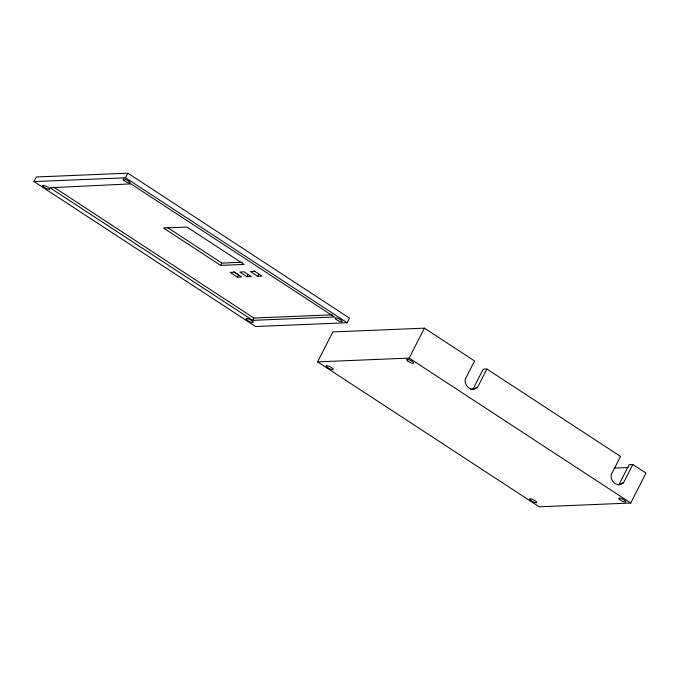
<?xml version="1.0" encoding="UTF-8"?>
<svg xmlns="http://www.w3.org/2000/svg" width="680" height="680" viewBox="0 0 680 680"><rect width="100%" height="100%" fill="white"/><g stroke="black" fill="none" stroke-linecap="round" stroke-linejoin="round"><path stroke-width="1.02" d="M34 181.585L36.346 176.978L127.899 173.196L349.486 318.129L347.14 322.736L255.587 326.519L34 181.585L125.553 177.803L347.14 322.736M125.553 177.803L127.899 173.196M220.651 265.387L244.12 264.418L186.975 227.043L163.506 228.012L220.651 265.387L221.825 263.083L242.233 262.242M237.362 277.134L241.663 276.955L234.473 272.247L230.172 272.425L237.362 277.134L238.535 274.83L233.742 271.694M247.01 276.734L251.311 276.556L244.12 271.856L239.819 272.025L247.01 276.734L248.183 274.431M254.813 271.413L250.512 271.592L257.703 276.293L258.876 273.989M252.688 320.348L334.416 316.974L130.908 183.872L49.989 187.765L252.688 320.348L253.861 318.045L332.401 314.806M317.602 361.87L332.86 331.933L424.413 328.151L474.563 360.961L465.179 379.38A8.67 7.693 87.6 0 0 469.004 388.017A8.67 7.693 87.6 0 0 477.513 387.447L486.897 369.027L620.509 456.416L611.125 474.835A8.67 7.693 87.6 0 0 614.95 483.48A8.67 7.693 87.6 0 0 623.458 482.902L632.842 464.483L646 473.093L630.751 503.021L539.197 506.804L317.602 361.87L409.156 358.088L630.751 503.021M409.156 358.088L424.413 328.151M472.889 389.436L483.216 369.18L486.897 369.027M618.834 484.899L629.162 464.635L632.842 464.483M257.703 276.293L262.004 276.114L254.082 270.852M477.513 387.447L476.289 387.498A8.67 7.693 87.6 0 1 470.611 389.173M614.167 468.112L627.963 467.542M623.458 482.902L622.234 482.953A8.67 7.693 87.6 0 1 618.06 484.695M167.314 227.434L221.825 263.083M53.831 187.213L253.861 318.045M327.139 367.208A4.003 0.986 27 0 0 333.175 369.58A4.003 0.986 27 0 0 328.848 366.171A4.003 0.986 27 0 0 327.139 367.208M530.646 500.31A4.003 0.986 27 0 0 536.682 502.69A4.003 0.986 27 0 0 532.346 499.281A4.003 0.986 27 0 0 530.646 500.31M407.626 360.885A4.003 0.986 27 0 0 413.652 363.256A4.003 0.986 27 0 0 409.326 359.848A4.003 0.986 27 0 0 407.626 360.885M619.752 499.63A4.003 0.986 27 0 0 625.787 502.01A4.003 0.986 27 0 0 621.461 498.601A4.003 0.986 27 0 0 619.752 499.63M124.015 180.6A4.003 0.986 27 0 0 130.05 182.971A4.003 0.986 27 0 0 125.715 179.562A4.003 0.986 27 0 0 124.015 180.6M43.537 186.923A4.003 0.986 27 0 0 49.572 189.304A4.003 0.986 27 0 0 45.237 185.895A4.003 0.986 27 0 0 43.537 186.923M336.149 319.353A4.003 0.986 27 0 0 342.184 321.725A4.003 0.986 27 0 0 337.85 318.317A4.003 0.986 27 0 0 336.149 319.353M247.035 320.034A4.003 0.986 27 0 0 253.071 322.405A4.003 0.986 27 0 0 248.744 318.997A4.003 0.986 27 0 0 247.035 320.034"/></g></svg>
